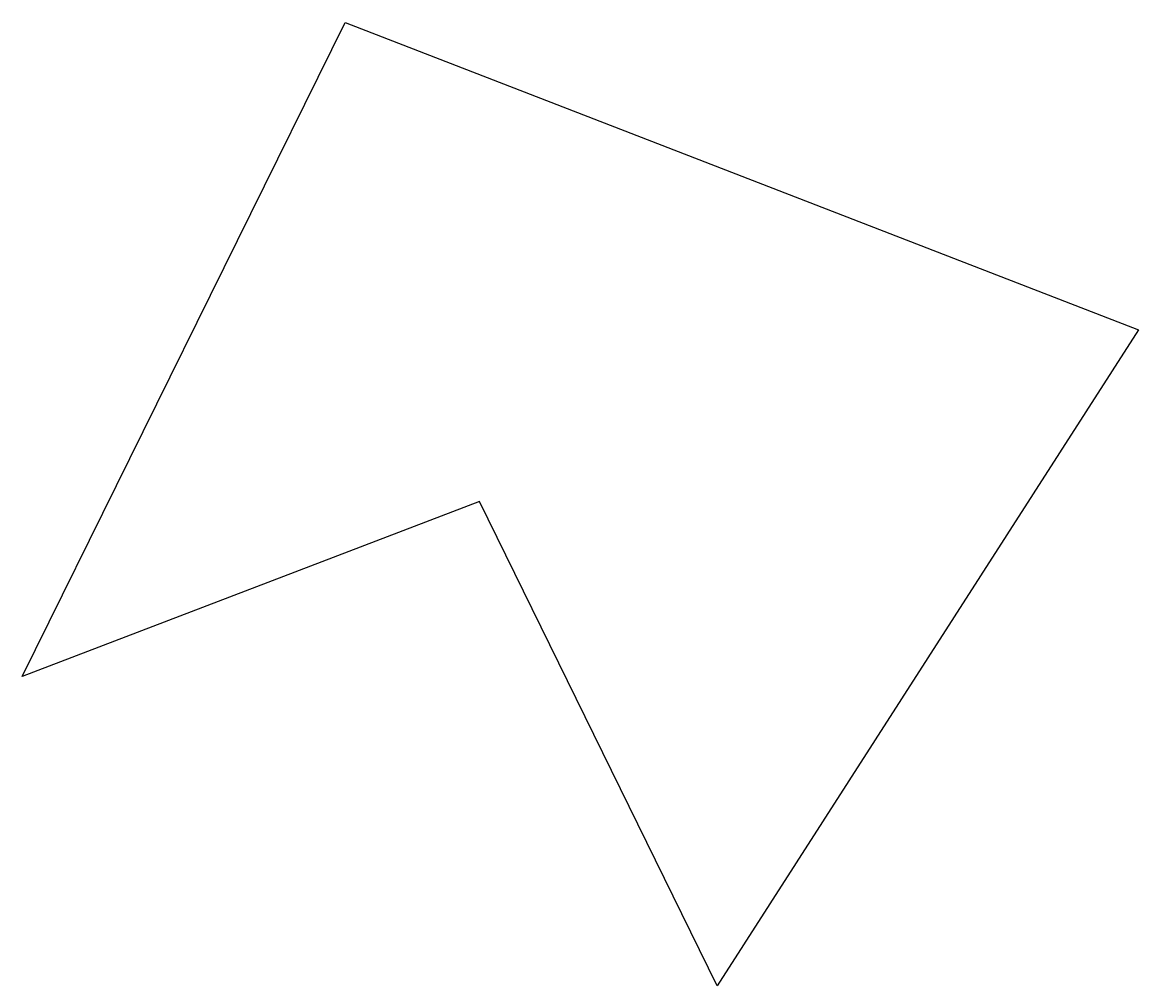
# Model space of a CAD drawing. Header units: millimetres. Extents: x 675 to 2643, y 533 to 2230.
import ezdxf

# ---------------------------------------------------------------- set-up
doc = ezdxf.new("R2010")
doc.units = ezdxf.units.MM

msp = doc.modelspace()

# ---------------------------------------------------------------- linework, layer by layer
msp.add_lwpolyline([(675.4, 1077.9), (1244.5, 2230.4), (2643.1, 1688.6), (1900.4, 533), (1481.1, 1386.2)], close=True)

doc.saveas('drawing.dxf')
